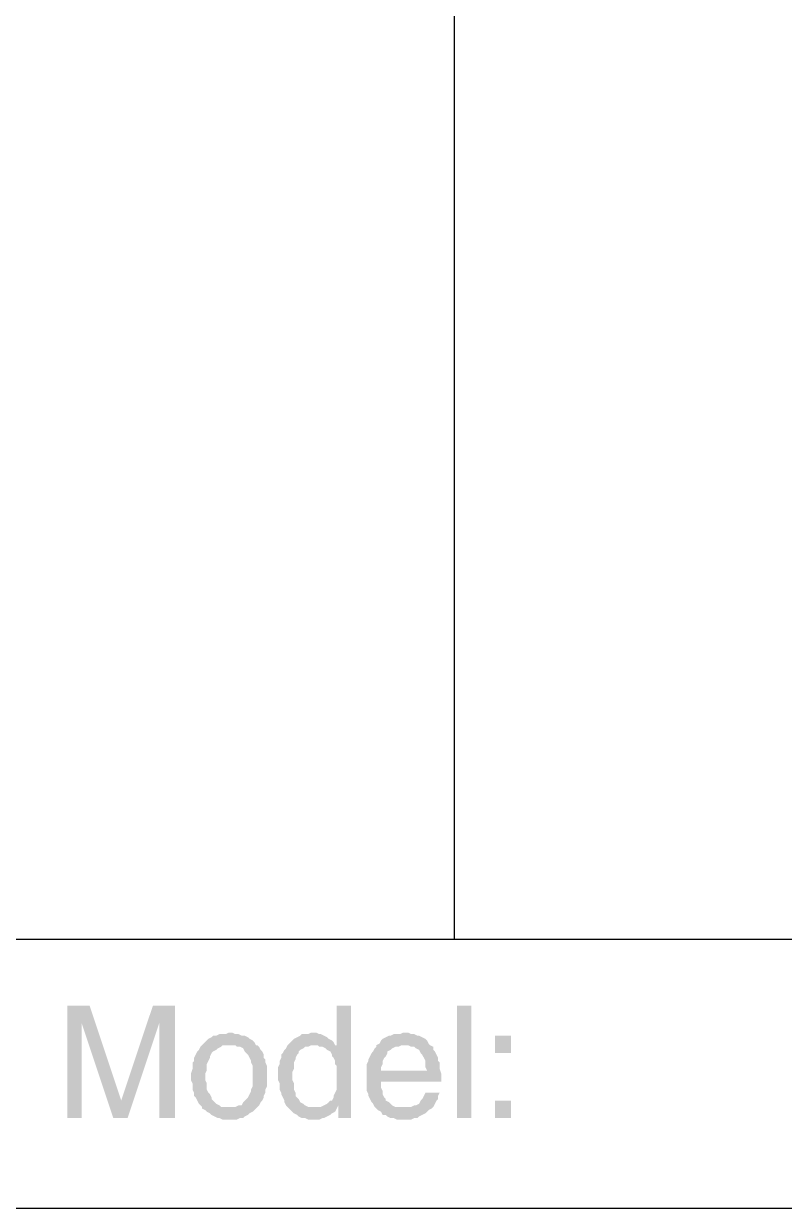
# Model space of a CAD drawing. Header units: millimetres. Extents: x 7018 to 13530, y 4187 to 5692.
# Drawn here: x 9389.43 to 9411.09, y 4979.24 to 5013 of the extents above; entities that cross this region are included whole.
import ezdxf

# ---------------------------------------------------------------- set-up
doc = ezdxf.new("R2010")
doc.units = ezdxf.units.MM

msp = doc.modelspace()

# ---------------------------------------------------------------- hatches: boundary and pattern name
at = {"transparency": 33554559}
for points in [[(9391.304, 4985.016), (9390.672, 4985.016), (9390.672, 4981.812), (9391.078, 4981.812), (9391.078, 4984.52)], [(9391.304, 4985.016), (9391.078, 4984.52), (9391.981, 4981.812), (9392.206, 4982.309)], [(9393.741, 4985.016), (9393.109, 4985.016), (9392.206, 4982.309), (9391.981, 4981.812), (9392.387, 4981.812), (9393.289, 4984.52), (9393.289, 4984.52)], [(9393.741, 4985.016), (9393.289, 4984.52), (9393.289, 4981.812), (9393.741, 4981.812)], [(9398.75, 4985.016), (9398.344, 4985.016), (9398.344, 4983.843), (9398.028, 4983.798), (9398.073, 4983.753), (9398.164, 4983.708), (9398.209, 4983.617), (9398.209, 4983.572), (9398.254, 4983.527), (9398.299, 4983.437), (9398.299, 4983.347), (9398.344, 4983.301), (9398.344, 4982.624), (9398.299, 4982.534), (9398.254, 4982.444), (9398.254, 4982.399), (9398.209, 4982.309), (9398.164, 4982.309), (9398.119, 4982.263), (9398.073, 4982.218), (9397.983, 4982.173), (9398.389, 4982.173), (9398.389, 4981.812), (9398.75, 4981.812)], [(9401.774, 4981.812), (9401.774, 4985.016), (9402.18, 4985.016), (9402.18, 4981.812)], [(9395.275, 4984.249), (9395.275, 4984.249), (9395.185, 4984.204), (9395.004, 4984.204), (9394.914, 4984.159), (9394.824, 4984.159), (9394.779, 4984.114), (9394.689, 4984.069), (9394.643, 4984.024), (9394.553, 4983.933), (9394.508, 4983.888), (9394.508, 4983.888), (9394.463, 4983.843), (9394.418, 4983.753), (9394.373, 4983.708), (9394.327, 4983.617), (9394.282, 4983.527), (9394.282, 4983.437), (9394.237, 4983.392), (9394.237, 4983.211), (9394.192, 4983.076), (9394.192, 4982.986), (9394.192, 4982.895), (9394.237, 4982.805), (9394.237, 4982.624), (9394.282, 4982.534), (9394.282, 4982.444), (9394.327, 4982.399), (9394.373, 4982.309), (9394.418, 4982.218), (9394.463, 4982.173), (9394.508, 4982.128), (9394.508, 4982.083), (9395.275, 4982.128), (9395.05, 4982.128), (9395.004, 4982.173), (9394.914, 4982.218), (9394.869, 4982.263), (9394.779, 4982.354), (9394.779, 4982.399), (9394.734, 4982.489), (9394.689, 4982.534), (9394.643, 4982.624), (9394.643, 4982.805), (9394.598, 4982.895), (9394.598, 4983.076), (9394.643, 4983.166), (9394.643, 4983.347), (9394.689, 4983.437), (9394.734, 4983.527), (9394.734, 4983.572), (9394.779, 4983.662), (9394.824, 4983.708), (9394.914, 4983.753), (9394.959, 4983.798), (9395.05, 4983.843), (9395.095, 4983.888), (9396.043, 4983.888), (9395.997, 4983.978), (9395.952, 4984.024), (9395.862, 4984.069), (9395.817, 4984.114), (9395.727, 4984.159), (9395.636, 4984.159), (9395.546, 4984.204), (9395.456, 4984.204), (9395.366, 4984.249)], [(9397.667, 4984.249), (9397.622, 4984.249), (9397.532, 4984.204), (9397.351, 4984.204), (9397.306, 4984.159), (9397.216, 4984.114), (9397.126, 4984.069), (9397.081, 4984.024), (9397.035, 4983.978), (9396.945, 4983.888), (9397.803, 4983.888), (9397.848, 4983.843), (9397.938, 4983.843), (9398.028, 4983.798), (9398.344, 4983.843), (9398.344, 4983.888), (9398.299, 4983.888), (9398.254, 4983.978), (9398.209, 4984.024), (9398.119, 4984.069), (9398.073, 4984.114), (9397.983, 4984.159), (9397.893, 4984.204), (9397.848, 4984.204), (9397.758, 4984.249)], [(9400.285, 4984.249), (9400.24, 4984.249), (9400.15, 4984.204), (9399.969, 4984.204), (9399.879, 4984.159), (9399.834, 4984.159), (9399.743, 4984.114), (9399.653, 4984.069), (9399.608, 4984.024), (9399.563, 4983.933), (9399.473, 4983.888), (9400.375, 4983.888), (9400.465, 4983.843), (9400.556, 4983.843), (9400.601, 4983.798), (9400.691, 4983.753), (9400.736, 4983.662), (9400.736, 4983.662), (9400.781, 4983.617), (9400.827, 4983.527), (9400.872, 4983.437), (9400.872, 4983.256), (9400.917, 4983.166), (9399.202, 4983.166), (9399.202, 4982.579), (9399.247, 4982.489), (9399.247, 4982.444), (9399.292, 4982.354), (9399.337, 4982.263), (9399.382, 4982.218), (9399.427, 4982.128), (9399.473, 4982.083), (9400.285, 4982.128), (9400.014, 4982.128), (9399.924, 4982.173), (9399.879, 4982.218), (9399.834, 4982.263), (9399.743, 4982.309), (9399.743, 4982.354), (9399.698, 4982.399), (9399.653, 4982.489), (9399.653, 4982.579), (9399.608, 4982.67), (9399.608, 4982.85), (9401.323, 4982.85), (9401.323, 4983.076), (9401.278, 4983.211), (9401.278, 4983.392), (9401.233, 4983.437), (9401.233, 4983.527), (9401.188, 4983.617), (9401.142, 4983.708), (9401.097, 4983.753), (9401.097, 4983.843), (9401.007, 4983.888), (9400.962, 4983.933), (9400.917, 4984.024), (9400.872, 4984.069), (9400.781, 4984.114), (9400.691, 4984.159), (9400.646, 4984.159), (9400.556, 4984.204), (9400.465, 4984.204), (9400.375, 4984.249)], [(9403.309, 4983.662), (9403.309, 4984.159), (9402.857, 4984.159), (9402.857, 4983.662)], [(9396.043, 4983.888), (9395.275, 4983.888), (9395.456, 4983.888), (9395.501, 4983.843), (9395.591, 4983.843), (9395.681, 4983.798), (9395.727, 4983.708), (9395.772, 4983.662), (9395.817, 4983.617), (9395.862, 4983.527), (9395.907, 4983.437), (9395.907, 4983.392), (9395.952, 4983.301), (9395.952, 4982.715), (9395.907, 4982.624), (9395.907, 4982.579), (9395.862, 4982.489), (9395.817, 4982.399), (9395.772, 4982.354), (9395.727, 4982.309), (9395.681, 4982.263), (9395.636, 4982.173), (9395.546, 4982.173), (9395.456, 4982.128), (9395.275, 4982.128), (9394.508, 4982.083), (9394.598, 4982.038), (9394.643, 4981.993), (9394.734, 4981.947), (9394.779, 4981.902), (9394.869, 4981.857), (9394.959, 4981.812), (9395.004, 4981.812), (9395.095, 4981.767), (9395.501, 4981.767), (9395.591, 4981.812), (9395.681, 4981.812), (9395.727, 4981.857), (9395.817, 4981.902), (9395.862, 4981.947), (9395.952, 4981.993), (9395.997, 4982.038), (9396.088, 4982.128), (9396.088, 4982.128), (9396.133, 4982.173), (9396.178, 4982.263), (9396.223, 4982.309), (9396.268, 4982.399), (9396.268, 4982.444), (9396.313, 4982.534), (9396.313, 4982.624), (9396.358, 4982.715), (9396.358, 4982.986), (9396.358, 4983.301), (9396.313, 4983.392), (9396.313, 4983.482), (9396.268, 4983.527), (9396.268, 4983.617), (9396.223, 4983.708), (9396.178, 4983.753), (9396.133, 4983.843), (9396.088, 4983.888)], [(9396.945, 4983.888), (9396.9, 4983.798), (9396.855, 4983.753), (9396.81, 4983.662), (9396.765, 4983.617), (9396.765, 4983.527), (9396.719, 4983.437), (9396.719, 4983.347), (9396.674, 4983.256), (9396.674, 4982.895), (9396.719, 4982.805), (9396.719, 4982.624), (9396.765, 4982.534), (9396.765, 4982.489), (9396.81, 4982.399), (9396.855, 4982.309), (9396.855, 4982.263), (9396.9, 4982.173), (9396.945, 4982.128), (9397.035, 4982.038), (9397.081, 4981.993), (9397.126, 4981.947), (9397.216, 4981.902), (9397.261, 4981.857), (9397.351, 4981.812), (9397.442, 4981.812), (9397.532, 4981.767), (9397.848, 4981.767), (9397.938, 4981.812), (9397.983, 4981.812), (9398.073, 4981.857), (9398.164, 4981.902), (9398.209, 4981.947), (9398.299, 4981.993), (9398.344, 4982.083), (9397.712, 4982.128), (9397.532, 4982.128), (9397.442, 4982.173), (9397.396, 4982.218), (9397.306, 4982.263), (9397.261, 4982.354), (9397.216, 4982.399), (9397.171, 4982.444), (9397.171, 4982.534), (9397.126, 4982.624), (9397.126, 4982.805), (9397.081, 4982.895), (9397.081, 4983.121), (9397.126, 4983.211), (9397.126, 4983.392), (9397.171, 4983.482), (9397.171, 4983.527), (9397.216, 4983.617), (9397.261, 4983.662), (9397.261, 4983.708), (9397.306, 4983.753), (9397.396, 4983.798), (9397.442, 4983.843), (9397.532, 4983.843), (9397.622, 4983.888), (9397.712, 4983.888)], [(9399.473, 4983.888), (9399.473, 4983.843), (9399.427, 4983.798), (9399.382, 4983.708), (9399.337, 4983.662), (9399.292, 4983.572), (9399.247, 4983.482), (9399.247, 4983.437), (9399.202, 4983.347), (9399.202, 4983.166), (9399.608, 4983.166), (9399.608, 4983.256), (9399.653, 4983.347), (9399.653, 4983.437), (9399.698, 4983.527), (9399.743, 4983.572), (9399.788, 4983.662), (9399.788, 4983.708), (9399.879, 4983.753), (9399.924, 4983.798), (9400.014, 4983.843), (9400.104, 4983.843), (9400.195, 4983.888), (9400.285, 4983.888)], [(9401.278, 4982.534), (9400.872, 4982.534), (9400.827, 4982.444), (9400.781, 4982.354), (9400.736, 4982.309), (9400.691, 4982.218), (9400.601, 4982.173), (9400.556, 4982.173), (9400.465, 4982.128), (9400.285, 4982.128), (9399.473, 4982.083), (9399.473, 4982.083), (9399.518, 4982.038), (9399.608, 4981.993), (9399.653, 4981.902), (9399.743, 4981.902), (9399.788, 4981.857), (9399.879, 4981.812), (9399.969, 4981.812), (9400.059, 4981.767), (9400.465, 4981.767), (9400.556, 4981.812), (9400.646, 4981.812), (9400.691, 4981.857), (9400.781, 4981.902), (9400.872, 4981.947), (9400.917, 4981.993), (9400.962, 4982.038), (9401.052, 4982.083), (9401.097, 4982.128), (9401.142, 4982.218), (9401.188, 4982.309), (9401.233, 4982.354), (9401.233, 4982.444)], [(9397.983, 4982.173), (9397.893, 4982.128), (9397.712, 4982.128), (9398.344, 4982.083), (9398.389, 4982.173)], [(9403.309, 4981.812), (9403.309, 4982.309), (9402.857, 4982.309), (9402.857, 4981.812)]]:
    msp.add_hatch(color=256, dxfattribs=at).paths.add_polyline_path(points)

# ---------------------------------------------------------------- linework, layer by layer
msp.add_line((9401.694, 5242.873), (9401.694, 4986.912))
for points in [[(9387.287, 4986.912), (9783.725, 4986.912)], [(9387.287, 4979.24), (9683.417, 4979.24)]]:
    msp.add_lwpolyline(points)

doc.saveas('drawing.dxf')
